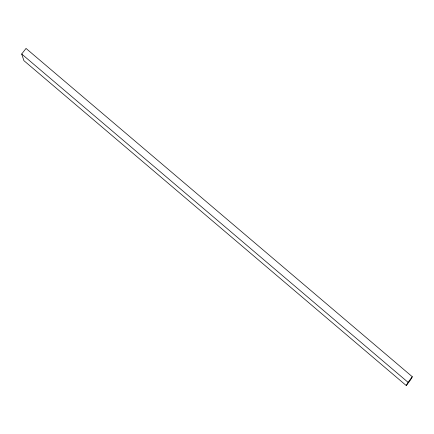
<?xml version="1.0" encoding="UTF-8"?>
<svg xmlns="http://www.w3.org/2000/svg" width="434" height="434" viewBox="0 0 434 434"><rect width="100%" height="100%" fill="white"/><g stroke="black" fill="none" stroke-linecap="round" stroke-linejoin="round"><path stroke-width="0.65" d="M406.278 385.566L408.058 382.316L412.3 376.728L26.035 48.434L21.7 54.022L23.897 60.646L406.278 385.566L410.521 379.978L412.3 376.728M21.7 54.022L408.058 382.316"/></g></svg>
